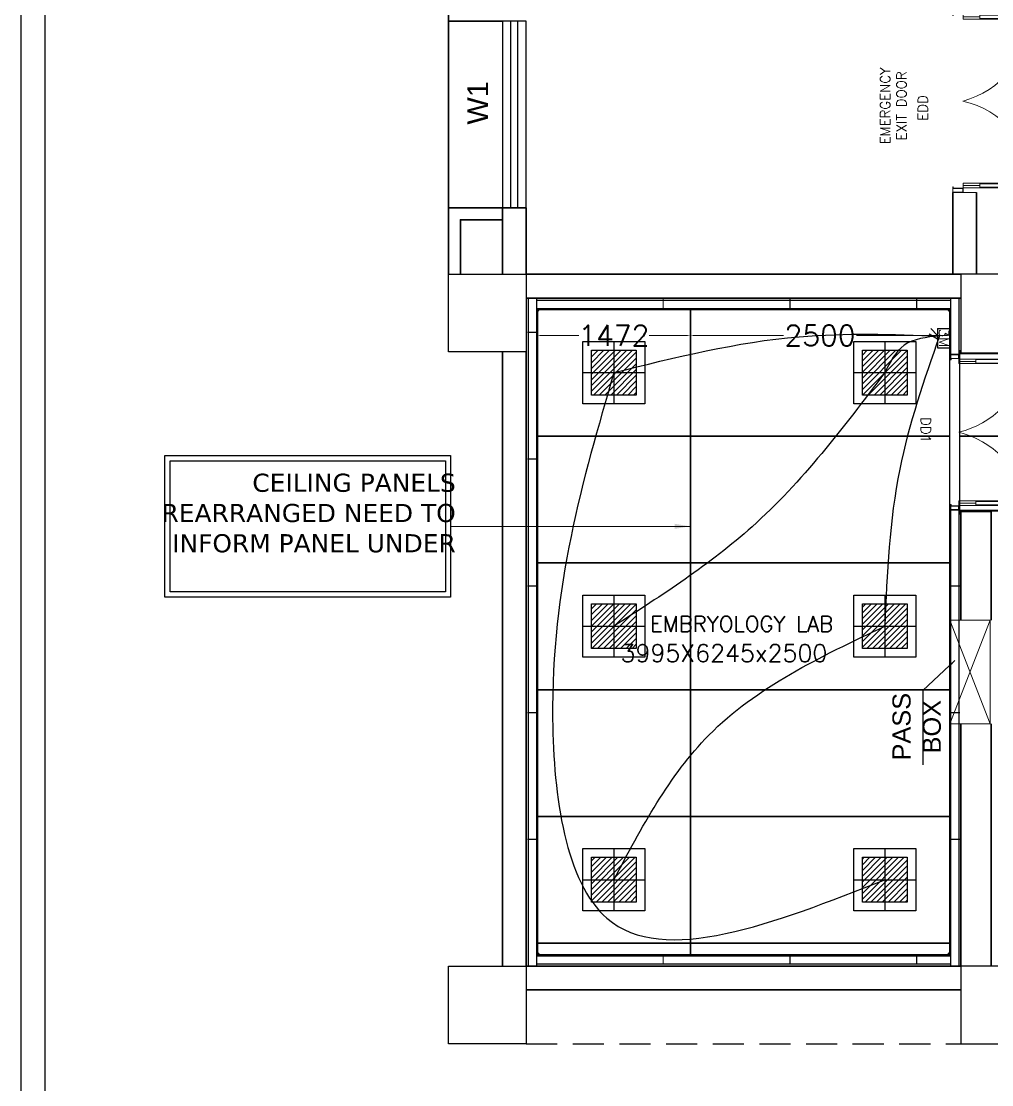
# Model space of a CAD drawing. Extents: x 3550807 to 4078732, y -628171 to -515859.
# Drawn here: x 3604456 to 3613820, y -539549 to -529289 of the extents above; entities that cross this region are included whole.
import ezdxf
from ezdxf.enums import TextEntityAlignment as Align

# ---------------------------------------------------------------- set-up
doc = ezdxf.new("R2010")
doc.units = 0
doc.header["$LTSCALE"] = 6
doc.header["$MEASUREMENT"] = 0
doc.linetypes.add('HIDDEN', pattern=[0.375, 0.25, -0.125])
doc.layers.get('0').update_dxf_attribs({"linetype": 'CONTINUOUS'})
doc.layers.get('Defpoints').update_dxf_attribs({"linetype": 'CONTINUOUS'})
for name, color, linetype, lineweight in [('0 Room description', 6, 'CONTINUOUS', 5), ('0 Room Dimensions', 7, 'CONTINUOUS', 0), ('1200 Door', 144, 'CONTINUOUS', 5), ('Ahlada 50mm Ceiling Panels', 191, 'CONTINUOUS', 0), ('Ahlada Coving', 3, 'CONTINUOUS', 0), ('C-Section', 3, 'CONTINUOUS', 9), ('Double Leaf Door', 4, 'CONTINUOUS', 18), ('Partition-80WP', 7, 'CONTINUOUS', 5), ('WALL', 10, 'CONTINUOUS', 35), ('WIN', 151, 'CONTINUOUS', 9)]:
    doc.layers.add(name, color=color, linetype=linetype, lineweight=lineweight)
for name, color, linetype in [('80 mm Wall', 5, 'CONTINUOUS'), ('Chajja', 7, 'CONTINUOUS'), ('COL', 5, 'CONTINUOUS'), ('DIM', 7, 'CONTINUOUS'), ('ELE-3M UPS P.SB', 3, 'CONTINUOUS'), ('JOINERY', 7, 'CONTINUOUS'), ('MEP_HVAC_TEXT', 7, 'CONTINUOUS'), ('walls', 1, 'CONTINUOUS'), ('Window', 161, 'CONTINUOUS')]:
    doc.layers.add(name, color=color, linetype=linetype)
doc.layers.add('ELE-42W EMERGENCY DOWN LIGHT', color=7, linetype='CONTINUOUS', true_color=0x608ec6)
doc.layers.add('ELE-LIGHTING WIRING', color=7, linetype='CONTINUOUS', true_color=0x63d7b6)
doc.styles.add('ARIAL', font='arial.ttf')
doc.styles.add('ROMANS', font='romans.shx')
doc.styles.add('SIMPLEX', font='SIMPLEX')
doc.styles.get("Standard").update_dxf_attribs({"font": 'SIMPLEX'})
doc.styles.add('VERDANA', font='verdana.ttf')
doc.dimstyles.new('AEPL1', dxfattribs={"dimtxt": 100, "dimasz": 25, "dimexe": 1.25, "dimexo": 50, "dimtad": 0, "dimdec": 0, "dimtxsty": 'ROMANS', "dimcen": 2.5, "dimclrd": 250, "dimclre": 250, "dimadec": 0, "dimazin": 0, "dimtfac": 1, "dimtdec": 0, "dimtmove": 0, "dimatfit": 3, "dimfxl": 0, "dimlwd": 0, "dimlwe": 0, "dimarcsym": 0})
doc.dimstyles.new('TEXT', dxfattribs={"dimscale": 0, "dimtxt": 500, "dimasz": 100, "dimexe": 75, "dimexo": 100, "dimgap": 50, "dimtad": 0, "dimdec": 0, "dimzin": 0, "dimdsep": 46, "dimtxsty": 'ARIAL', "dimblk": 'OBLIQUE', "dimcen": 0.09, "dimdle": 100, "dimclrd": 256, "dimclre": 256, "dimclrt": 6, "dimadec": 0, "dimazin": 0, "dimtfac": 1, "dimtdec": 0, "dimtofl": 0, "dimtmove": 2, "dimatfit": 3, "dimfxl": 0, "dimfrac": 2, "dimtolj": 1, "dimtzin": 0, "dimarcsym": 0})

# ---------------------------------------------------------------- blocks, each defined once
blk = doc.blocks.new('_Oblique')
at = {"color": 0, "linetype": 'ByBlock', "lineweight": -2}
blk.add_line((-0.5, -0.5), (0.5, 0.5), dxfattribs=at)
blk = doc.blocks.new('1500x80')
at = {"layer": 'Double Leaf Door'}
for points in [[(99336, -25418), (99341, -25418), (99341, -25121), (99336, -25121)], [(99380, -25121), (99375, -25121), (99375, -25418), (99380, -25418)], [(100704, -25121), (100709, -25121), (100709, -25418), (100704, -25418)], [(100748, -25418), (100743, -25418), (100743, -25121), (100748, -25121)]]:
    blk.add_hatch(color=6, dxfattribs=at).paths.add_polyline_path(points)
at = {"layer": 'Double Leaf Door', "color": 8}
for p, q in [((99336, -25582), (99336, -24928)), ((99336, -24928), (99380, -24928)), ((99358, -25121), (99358, -24928)), ((99380, -24928), (99380, -25582)), ((100748, -24928), (100704, -24928)), ((100704, -24928), (100704, -25582)), ((100726, -25121), (100726, -24928)), ((100748, -25582), (100748, -24928)), ((99322, -24985), (99322, -25003)), ((99336, -24983), (99324, -24983)), ((99324, -25005), (99336, -25005)), ((99336, -24983), (99336, -25005)), ((100748, -24983), (100760, -24983)), ((100748, -24983), (100748, -25005)), ((100760, -25005), (100748, -25005)), ((100762, -24985), (100762, -25003)), ((99358, -25582), (99358, -25418)), ((100726, -25582), (100726, -25418)), ((99292, -25582), (99292, -25662)), ((99332, -25582), (99292, -25582)), ((99294, -25584), (99294, -25660)), ((99330, -25584), (99294, -25584)), ((99330, -25659), (99330, -25584)), ((99332, -25657), (99332, -25582)), ((99380, -25582), (99336, -25582)), ((100704, -25582), (100748, -25582)), ((100752, -25657), (100752, -25582)), ((100752, -25582), (100792, -25582)), ((100754, -25659), (100754, -25584)), ((100754, -25584), (100790, -25584)), ((100790, -25584), (100790, -25660)), ((100792, -25582), (100792, -25662)), ((99292, -25662), (99332, -25662)), ((99294, -25660), (99332, -25660)), ((99342, -25659), (99330, -25659)), ((99344, -25657), (99332, -25657)), ((99332, -25660), (99342, -25660)), ((99332, -25662), (99344, -25662)), ((99342, -25660), (99342, -25659)), ((99344, -25662), (99344, -25657)), ((100740, -25662), (100740, -25657)), ((100740, -25657), (100752, -25657)), ((100752, -25662), (100740, -25662)), ((100742, -25660), (100742, -25659)), ((100742, -25659), (100754, -25659)), ((100752, -25660), (100742, -25660)), ((100790, -25660), (100752, -25660)), ((100792, -25662), (100752, -25662))]:
    blk.add_line(p, q, dxfattribs=at)
at = {"layer": 'Double Leaf Door', "color": 6}
for p, q in [((99380, -25121), (99336, -25121)), ((99336, -25121), (99336, -25418)), ((99341, -25418), (99341, -25121)), ((99375, -25418), (99375, -25121)), ((99380, -25418), (99380, -25121)), ((100704, -25418), (100704, -25121)), ((100704, -25121), (100748, -25121)), ((100709, -25418), (100709, -25121)), ((100743, -25418), (100743, -25121)), ((100748, -25121), (100748, -25418)), ((99336, -25418), (99380, -25418)), ((100748, -25418), (100704, -25418))]:
    blk.add_line(p, q, dxfattribs=at)
at = {"layer": 'Double Leaf Door', "color": 6, "ltscale": 100}
for p, q in [((99375, -25121), (99375, -25418)), ((100709, -25121), (100709, -25418))]:
    blk.add_line(p, q, dxfattribs=at)
at = {"layer": 'Double Leaf Door', "color": 6}
for points in [[(99336, -25121), (99336, -25418), (99341, -25418), (99341, -25121), (99336, -25121)], [(99380, -25121), (99380, -25418), (99375, -25418), (99375, -25121), (99380, -25121)], [(100704, -25121), (100704, -25418), (100709, -25418), (100709, -25121), (100704, -25121)], [(100748, -25121), (100748, -25418), (100743, -25418), (100743, -25121), (100748, -25121)]]:
    blk.add_lwpolyline(points, dxfattribs=at)
at = {"layer": 'Double Leaf Door', "ltscale": 5000}
for points in [[(99336, -25121), (99336, -25418), (99341, -25418), (99341, -25121), (99336, -25121)], [(100748, -25121), (100748, -25418), (100743, -25418), (100743, -25121), (100748, -25121)]]:
    blk.add_lwpolyline(points, dxfattribs=at)
at = {"layer": 'Double Leaf Door', "color": 8}
for centre, radius, start, end in [((99176, -25796), 892, 13.906, 76.7864), ((100908, -25796), 892, 103.2136, 166.094), ((99322, -24994), 3.72, 90, 270), ((99324, -24985), 1.98, 90, 180), ((99324, -25003), 1.98, 180, 270), ((100760, -24985), 1.98, 0, 90), ((100760, -25003), 1.98, 270, 0), ((100762, -24994), 3.72, 270, 90)]:
    blk.add_arc(centre, radius, start, end, dxfattribs=at)
blk = doc.blocks.new('1800x100')
at = {"layer": 'Double Leaf Door'}
for points in [[(101628, -31395), (101633, -31395), (101633, -31098), (101628, -31098)], [(101672, -31098), (101667, -31098), (101667, -31395), (101672, -31395)], [(103256, -31098), (103261, -31098), (103261, -31395), (103256, -31395)], [(103300, -31395), (103295, -31395), (103295, -31098), (103300, -31098)]]:
    blk.add_hatch(color=6, dxfattribs=at).paths.add_polyline_path(points)
at = {"layer": 'Double Leaf Door', "color": 8}
for p, q in [((101613, -30962), (101613, -30980)), ((101628, -30960), (101615, -30960)), ((101615, -30982), (101628, -30982)), ((101628, -31558), (101628, -30904)), ((101628, -30904), (101672, -30904)), ((101628, -30960), (101628, -30982)), ((101650, -31098), (101650, -30904)), ((101672, -30904), (101672, -31558)), ((103300, -30904), (103256, -30904)), ((103256, -30904), (103256, -31558)), ((103278, -31098), (103278, -30904)), ((103300, -31558), (103300, -30904)), ((103300, -30960), (103312, -30960)), ((103300, -30960), (103300, -30982)), ((103312, -30982), (103300, -30982)), ((103314, -30962), (103314, -30980)), ((101650, -31558), (101650, -31395)), ((103278, -31558), (103278, -31395)), ((101584, -31558), (101584, -31658)), ((101624, -31558), (101584, -31558)), ((101586, -31560), (101586, -31656)), ((101622, -31560), (101586, -31560)), ((101622, -31655), (101622, -31560)), ((101624, -31654), (101624, -31558)), ((101672, -31558), (101628, -31558)), ((103256, -31558), (103300, -31558)), ((103304, -31654), (103304, -31558)), ((103304, -31558), (103344, -31558)), ((103306, -31655), (103306, -31560)), ((103306, -31560), (103342, -31560)), ((103342, -31560), (103342, -31656)), ((103344, -31558), (103344, -31658)), ((101584, -31658), (101624, -31658)), ((101586, -31656), (101624, -31656)), ((101634, -31655), (101622, -31655)), ((101636, -31654), (101624, -31654)), ((101624, -31656), (101634, -31656)), ((101624, -31658), (101636, -31658)), ((101634, -31656), (101634, -31655)), ((101636, -31658), (101636, -31654)), ((103292, -31658), (103292, -31654)), ((103292, -31654), (103304, -31654)), ((103304, -31658), (103292, -31658)), ((103294, -31656), (103294, -31655)), ((103294, -31655), (103306, -31655)), ((103304, -31656), (103294, -31656)), ((103342, -31656), (103304, -31656)), ((103344, -31658), (103304, -31658))]:
    blk.add_line(p, q, dxfattribs=at)
at = {"layer": 'Double Leaf Door', "color": 6}
for p, q in [((101672, -31098), (101628, -31098)), ((101628, -31098), (101628, -31395)), ((101633, -31395), (101633, -31098)), ((101667, -31395), (101667, -31098)), ((101672, -31395), (101672, -31098)), ((103256, -31395), (103256, -31098)), ((103256, -31098), (103300, -31098)), ((103261, -31395), (103261, -31098)), ((103295, -31395), (103295, -31098)), ((103300, -31098), (103300, -31395)), ((101628, -31395), (101672, -31395)), ((103300, -31395), (103256, -31395))]:
    blk.add_line(p, q, dxfattribs=at)
at = {"layer": 'Double Leaf Door', "color": 6, "ltscale": 100}
for p, q in [((101667, -31098), (101667, -31395)), ((103261, -31098), (103261, -31395))]:
    blk.add_line(p, q, dxfattribs=at)
at = {"layer": 'Double Leaf Door', "color": 6}
for points in [[(101628, -31098), (101628, -31395), (101633, -31395), (101633, -31098), (101628, -31098)], [(101672, -31098), (101672, -31395), (101667, -31395), (101667, -31098), (101672, -31098)], [(103256, -31098), (103256, -31395), (103261, -31395), (103261, -31098), (103256, -31098)], [(103300, -31098), (103300, -31395), (103295, -31395), (103295, -31098), (103300, -31098)]]:
    blk.add_lwpolyline(points, dxfattribs=at)
at = {"layer": 'Double Leaf Door', "ltscale": 5000}
for points in [[(101628, -31098), (101628, -31395), (101633, -31395), (101633, -31098), (101628, -31098)], [(103300, -31098), (103300, -31395), (103295, -31395), (103295, -31098), (103300, -31098)]]:
    blk.add_lwpolyline(points, dxfattribs=at)
at = {"layer": 'Double Leaf Door', "color": 8}
for centre, radius, start, end in [((101613, -30971), 3.72, 90, 270), ((101615, -30962), 1.98, 90, 180), ((101615, -30980), 1.98, 180, 270), ((101602, -31796), 894, 15.3848, 85.5115), ((103269, -31727), 822, 90.8957, 168.2081), ((103312, -30962), 1.98, 0, 90), ((103312, -30980), 1.98, 270, 0), ((103314, -30971), 3.72, 270, 90)]:
    blk.add_arc(centre, radius, start, end, dxfattribs=at)
blk = doc.blocks.new('A010004 Mezz.F. Layout Plan$0$b & c')
at = {"layer": 'Ahlada Coving', "color": 3}
for p, q in [((-4.1, 40.9), (-5.7, 42.5)), ((-2.7, 7.8), (-3.7, 7.8)), ((-3.7, 7.8), (-2.7, 6)), ((4.9, 15.3), (-2.7, 7.8)), ((-2.7, 6), (5.7, 14.4)), ((8.7, 11.4), (0.3, 3)), ((0.3, 3), (2.1, 2)), ((2.1, 3), (9.7, 10.6)), ((2.1, 2), (2.1, 3)), ((36.9, 0), (35.3, 1.6))]:
    blk.add_line(p, q, dxfattribs=at)
blk.add_lwpolyline([(-5.7, 30.7), (-5.7, 5.7), (0, 0), (25, 0), (22.8, 1.5), (13.2, 1.5), (3.6, 4.5), (3.6, 1.5), (0.6, 1.5), (-4.2, 6.3), (-4.2, 9.3), (-1.2, 9.3), (-4.2, 18.9), (-4.2, 28.4), (-5.7, 30.7)], dxfattribs=at)
for radius, start, end in [(44, 181.95475, 220.59761), (42.5, 184.1661, 265.90598), (44, 222.22858, 227.77458), (44, 229.40556, 268.11195)]:
    blk.add_arc((38.3, 44), radius, start, end, dxfattribs=at)
blk = doc.blocks.new('C-Section 30x51x30')
at = {"layer": 'C-Section', "ltscale": 0.1}
for p, q in [((-2169654, 1002325), (-2169653, 1002325)), ((-2169654, 1002294), (-2169654, 1002325)), ((-2169653, 1002325), (-2169653, 1002295)), ((-2168750, 1002295), (-2168750, 1002325)), ((-2168750, 1002325), (-2168749, 1002325)), ((-2168749, 1002325), (-2168749, 1002294)), ((-2168749, 1002294), (-2169654, 1002294)), ((-2169653, 1002295), (-2168750, 1002295))]:
    blk.add_line(p, q, dxfattribs=at)
blk = doc.blocks.new('C SECTION')
at = {"layer": 'C-Section'}
for p, q in [((3564373, -608564), (3564778, -608564)), ((3564373, -608564), (3564373, -608595)), ((3564373, -608595), (3564374, -608595)), ((3564374, -608565), (3564777, -608565)), ((3564374, -608565), (3564374, -608595)), ((3564777, -608565), (3564777, -608595)), ((3564777, -608595), (3564778, -608595)), ((3564778, -608564), (3564778, -608595))]:
    blk.add_line(p, q, dxfattribs=at)
blk = doc.blocks.new('*D168')
at = {"color": 250, "linetype": 'ByBlock', "lineweight": 0, "transparency": 16777216}
for p, q in [((-27435, 5513), (-27435, 5561)), ((-25963, 5513), (-25963, 5561))]:
    blk.add_line(p, q, dxfattribs=at)
at = {"color": 8, "linetype": 'ByBlock', "lineweight": 0, "transparency": 16777216}
for p, q in [((-27410, 5563), (-27038, 5563)), ((-25988, 5563), (-26360, 5563))]:
    blk.add_line(p, q, dxfattribs=at)
at = {"color": 8, "linetype": 'ByBlock', "transparency": 16777216}
for points in [[(-27410, 5567), (-27410, 5558), (-27435, 5563)], [(-25988, 5567), (-25988, 5558), (-25963, 5563)]]:
    blk.add_solid(points, dxfattribs=at)
at = {"layer": 'Defpoints', "color": 0, "linetype": 'ByBlock', "transparency": 16777216}
for p in [(-27435, 5563), (-25963, 5563), (-25963, 5563)]:
    blk.add_point(p, dxfattribs=at)
at = {"color": 0, "linetype": 'ByBlock', "transparency": 16777216, "insert": (-26699, 5563), "char_height": 100, "attachment_point": 5, "style": 'ROMANS'}
blk.add_mtext('{\\H2x;1472}', dxfattribs=at)
blk = doc.blocks.new('*D169')
at = {"color": 250, "linetype": 'ByBlock', "lineweight": 0, "transparency": 16777216}
for p, q in [((-25960, 5613), (-25960, 5564)), ((-23460, 5613), (-23460, 5564))]:
    blk.add_line(p, q, dxfattribs=at)
at = {"color": 8, "linetype": 'ByBlock', "lineweight": 0, "transparency": 16777216}
for p, q in [((-25935, 5563), (-25063, 5563)), ((-23485, 5563), (-24357, 5563))]:
    blk.add_line(p, q, dxfattribs=at)
at = {"color": 8, "linetype": 'ByBlock', "transparency": 16777216}
for points in [[(-25935, 5567), (-25935, 5559), (-25960, 5563)], [(-23485, 5567), (-23485, 5559), (-23460, 5563)]]:
    blk.add_solid(points, dxfattribs=at)
at = {"layer": 'Defpoints', "color": 0, "linetype": 'ByBlock', "transparency": 16777216}
for p in [(-25960, 5563), (-23460, 5563), (-23460, 5563)]:
    blk.add_point(p, dxfattribs=at)
at = {"color": 0, "linetype": 'ByBlock', "transparency": 16777216, "insert": (-24710, 5563), "char_height": 100, "attachment_point": 5, "style": 'ROMANS'}
blk.add_mtext('{\\H2x;2500}', dxfattribs=at)
blk = doc.blocks.new('54W EME')
at = {"layer": 'ELE-42W EMERGENCY DOWN LIGHT'}
h = blk.add_hatch(dxfattribs=at)
h.set_pattern_fill('ANSI31', color=8, scale=312.5, style=0)
h.paths.add_polyline_path([(-216, -216), (-216, 216), (216, 216), (216, -216)])
for p, q in [((0, 300), (0, -300)), ((-300, 0), (300, 0))]:
    blk.add_line(p, q, dxfattribs=at)
for points in [[(-300, -300), (-300, 300), (300, 300), (300, -300)], [(-216, -216), (-216, 216), (216, 216), (216, -216)]]:
    blk.add_lwpolyline(points, close=True, dxfattribs=at)
blk = doc.blocks.new('3M UPS SB')
at = {"layer": 'ELE-3M UPS P.SB', "color": 3}
for p, q in [((-134, 160), (-69, 265)), ((-240, 160), (-240, 0)), ((0, 160), (-240, 160)), ((-88, 160), (-3, 245)), ((0, 160), (0, 0))]:
    blk.add_line(p, q, dxfattribs=at)
blk.add_text('3M', height=120, rotation=180, dxfattribs=at).set_placement((-6, 143))
blk = doc.blocks.new('1232')
at = {"layer": '80 mm Wall', "ltscale": 500}
for p, q in [((-27525, 5925.2), (-27525, -519.8)), ((-27445, 5925.2), (-27445, -519.8)), ((-27445, 5905.2), (-23450, 5905.2)), ((-23450, 5925.2), (-23450, 5380.2)), ((-23370, 5925.2), (-23370, 5380.2)), ((-27445, 5825.2), (-23450, 5825.2)), ((-23450, 3880.2), (-23450, -519.8)), ((-23370, 3880.2), (-23370, -519.8)), ((-27445, -419.8), (-23450, -419.8)), ((-27445, -499.8), (-23450, -499.8))]:
    blk.add_line(p, q, dxfattribs=at)
at = {"layer": '80 mm Wall', "color": 8, "ltscale": 500}
for p, q in [((-23370, 5380.2), (-23450, 5380.2)), ((-23370, 3880.2), (-23450, 3880.2))]:
    blk.add_line(p, q, dxfattribs=at)
at = {"layer": 'Ahlada 50mm Ceiling Panels', "linetype": 'ByBlock', "lineweight": -2}
for p, q in [((-27435, 5815.2), (-23460, 5815.2)), ((-27435, 5815.2), (-27435, -409.8)), ((-25963, 5815.2), (-25963, -409.8)), ((-25960, 5815.2), (-25960, -409.8)), ((-23460, 5815.2), (-23460, -409.8)), ((-22450, 5385.2), (-23360, 5385.2)), ((-27435, 4595.2), (-23460, 4595.2)), ((-27435, 4592.2), (-23460, 4592.2)), ((-23360, 4595.2), (-19260, 4595.2)), ((-23360, 4592.2), (-19260, 4592.2)), ((-27435, 3372.2), (-23460, 3372.2)), ((-27435, 3369.2), (-23460, 3369.2)), ((-27435, 2149.2), (-23460, 2149.2)), ((-27435, 2146.2), (-23460, 2146.2)), ((-27435, 926.2), (-23460, 926.2)), ((-27435, 923.2), (-23460, 923.2)), ((-27435, -296.8), (-23460, -296.8)), ((-27435, -299.8), (-23460, -299.8)), ((-27435, -409.8), (-23460, -409.8))]:
    blk.add_line(p, q, dxfattribs=at)
at = {"layer": 'Ahlada 50mm Ceiling Panels', "color": 8, "linetype": 'ByBlock', "lineweight": -2}
for p, q in [((-23360, 3875.2), (-23360, 5385.2)), ((-22950, 3875.2), (-23360, 3875.2))]:
    blk.add_line(p, q, dxfattribs=at)
at = {"layer": 'Chajja', "color": 8, "linetype": 'HIDDEN', "ltscale": 200}
blk.add_line((-27545, -1269.8), (-5030, -1269.8), dxfattribs=at)
at = {"layer": 'COL', "color": 8}
for points in [[(-28295, 6155.2), (-27545, 6155.2), (-27545, 5405.2), (-28295, 5405.2)], [(-28295, -519.8), (-27545, -519.8), (-27545, -1269.8), (-28295, -1269.8)], [(-23350, -1269.8), (-22680, -1269.8), (-22680, -519.8), (-23350, -519.8)]]:
    blk.add_lwpolyline(points, close=True, dxfattribs=at)
at = {"layer": 'COL'}
blk.add_lwpolyline([(-23350, 5395.2), (-22560, 5395.2), (-22560, 6155.2), (-23350, 6155.2)], close=True, dxfattribs=at)
at = {"layer": 'Partition-80WP', "ltscale": 0.5}
for p, q in [((-26225, 5915.1, -92016.4), (-26225, 5819.8, -92016.4)), ((-26222, 5915.1, -92016.4), (-26222, 5819.8, -92016.4)), ((-25002, 5915.1, -92016.4), (-25002, 5819.8, -92016.4)), ((-24999, 5915.1, -92016.4), (-24999, 5819.8, -92016.4)), ((-23779, 5915.1, -92016.4), (-23779, 5819.8, -92016.4)), ((-23776, 5915.1, -92016.4), (-23776, 5819.8, -92016.4)), ((-27436, 5595.3, -92016.4), (-27531.3, 5595.3, -92016.4)), ((-27436, 5592.3, -92016.4), (-27531.3, 5592.3, -92016.4)), ((-27436, 4372.3, -92016.4), (-27531.3, 4372.3, -92016.4)), ((-27436, 4369.3, -92016.4), (-27531.3, 4369.3, -92016.4)), ((-27436, 3149.3, -92016.4), (-27531.3, 3149.3, -92016.4)), ((-27436, 3146.3, -92016.4), (-27531.3, 3146.3, -92016.4)), ((-23361, 3149.3, -92016.4), (-23456.3, 3149.3, -92016.4)), ((-23361, 3146.3, -92016.4), (-23456.3, 3146.3, -92016.4)), ((-27436, 1926.3, -92016.4), (-27531.3, 1926.3, -92016.4)), ((-27436, 1923.3, -92016.4), (-27531.3, 1923.3, -92016.4)), ((-23361, 1926.3, -92016.4), (-23456.3, 1926.3, -92016.4)), ((-23361, 1923.3, -92016.4), (-23456.3, 1923.3, -92016.4)), ((-27436, 703.3, -92016.4), (-27531.3, 703.3, -92016.4)), ((-27436, 700.3, -92016.4), (-27531.3, 700.3, -92016.4)), ((-23361, 703.3, -92016.4), (-23456.3, 703.3, -92016.4)), ((-23361, 700.3, -92016.4), (-23456.3, 700.3, -92016.4)), ((-26225, -409.9, -92016.4), (-26225, -505.2, -92016.4)), ((-26222, -409.9, -92016.4), (-26222, -505.2, -92016.4)), ((-25002, -409.9, -92016.4), (-25002, -505.2, -92016.4)), ((-24999, -409.9, -92016.4), (-24999, -505.2, -92016.4)), ((-23779, -409.9, -92016.4), (-23779, -505.2, -92016.4)), ((-23776, -409.9, -92016.4), (-23776, -505.2, -92016.4))]:
    blk.add_line(p, q, dxfattribs=at)
at = {"layer": 'Partition-80WP', "color": 8, "ltscale": 0.5}
for p, q in [((-23361, 5383.2), (-23456.3, 5383.2)), ((-23361, 5380.2), (-23456.3, 5380.2)), ((-23361, 3880.2), (-23456.3, 3880.2)), ((-23361, 3877.2), (-23456.3, 3877.2))]:
    blk.add_line(p, q, dxfattribs=at)
at = {"layer": 'WALL', "color": 8, "linetype": 'ByBlock'}
for p, q in [((-28295, 8595.2), (-28295, 6795.2)), ((-23430, 6155.2), (-23430, 6944.7)), ((-23200, 6155.2), (-23200, 6944.7)), ((-27775, 6795.2), (-27775, 6155.2)), ((-27545, 6795.2), (-27545, 6155.2)), ((-27545, 6155.2), (-23350, 6155.2)), ((-27545, 5925.2), (-23350, 5925.2)), ((-27775, 5405.2), (-27775, -519.8)), ((-27775, 5405.2), (-27775, -519.8)), ((-27545, 5405.2), (-27545, -519.8)), ((-27545, 5405.2), (-27545, -519.8)), ((-23350, 3865.2), (-23350, 2817.7)), ((-23350, 3865.2), (-23060, 3865.2)), ((-23060, 3865.2), (-23060, 2817.7)), ((-23350, 1817.7), (-23350, -519.8)), ((-23060, 1817.7), (-23060, -519.8)), ((-27545, -519.8), (-23350, -519.8)), ((-27545, -749.8), (-23350, -749.8))]:
    blk.add_line(p, q, dxfattribs=at)
at = {"layer": 'WALL', "color": 8, "lineweight": 0}
blk.add_line((-23430, 6944.7), (-23200, 6944.7), dxfattribs=at)
at = {"layer": 'WALL', "color": 8, "linetype": 'ByBlock'}
for points in [[(-28295, 9195.2), (-28295, 8595.2), (-27775, 8595.2)], [(-28295, 6155.2), (-28295, 6795.2), (-27775, 6795.2)], [(-28180, 6155.2), (-28180, 6680.2), (-27775, 6680.2)]]:
    blk.add_lwpolyline(points, dxfattribs=at)
at = {"layer": 'walls', "color": 8, "linetype": 'Continuous'}
blk.add_line((-27545, 6795.2), (-27775, 6795.2), dxfattribs=at)
at = {"layer": 'WIN', "color": 8, "linetype": 'Continuous'}
for p, q in [((-23067.5, 1817.7), (-23457.5, 2817.7)), ((-23457.5, 1817.7), (-23067.5, 2817.7))]:
    blk.add_line(p, q, dxfattribs=at)
at = {"layer": 'WIN', "linetype": 'Continuous'}
blk.add_lwpolyline([(-23457.5, 1817.7), (-23067.5, 1817.7), (-23067.5, 2817.7), (-23457.5, 2817.7)], close=True, dxfattribs=at)
at = {"layer": 'Window', "color": 8, "linetype": 'Continuous', "elevation": 0}
for points in [[(-27775, 6795.2), (-27545, 6795.2), (-27545, 8595.2), (-27775, 8595.2)], [(-27695, 6795.2), (-27625, 6795.2), (-27625, 8595.2), (-27695, 8595.2)]]:
    blk.add_lwpolyline(points, close=True, dxfattribs=at)
at = {"layer": 'Ahlada Coving', "ltscale": 500, "yscale": 1.418185559101401, "zscale": 1.418185559101401, "rotation": 180}
for p, xscale in [((-27437, 5825.2), -1.418185559101401), ((-23458, 5825.2), 1.418185559101401)]:
    blk.add_blockref('A010004 Mezz.F. Layout Plan$0$b & c', p, dxfattribs=dict(at, xscale=xscale))
at = {"layer": 'Ahlada Coving', "ltscale": 500, "yscale": 1.418185559101401, "zscale": 1.418185559101401}
for p, xscale in [((-27437, -419.8), 1.418185559101401), ((-23458, -419.8), -1.418185559101401)]:
    blk.add_blockref('A010004 Mezz.F. Layout Plan$0$b & c', p, dxfattribs=dict(at, xscale=xscale))
at = {"layer": 'C-Section'}
blk.add_blockref('C-Section 30x51x30', (2146291.6, -996902.9), dxfattribs=at)
at = {"layer": 'C-Section', "color": 8}
blk.add_blockref('C SECTION', (-3587736, 612433.4), dxfattribs=at)
at = {"layer": 'Double Leaf Door', "color": 8, "rotation": 270}
for name, p in [('1800x100', (8228.5, 110288.4)), ('1500x80', (2211.8, 104672.2))]:
    blk.add_blockref(name, p, dxfattribs=at)
at = {"layer": '0 Room description', "color": 8, "style": 'SIMPLEX'}
blk.add_text('EMBRYOLOGY LAB', height=150, dxfattribs=at).set_placement((-25465.6, 2781.1, -1610551), align=Align.MIDDLE)
at = {"layer": '0 Room Dimensions', "color": 8, "lineweight": 0, "style": 'SIMPLEX'}
blk.add_text('3995X6245x2500', height=168, dxfattribs=at).set_placement((-26634.1, 2414.4, 241159.2))
at = {"layer": '1200 Door', "color": 8, "linetype": 'ByBlock', "style": 'ROMANS'}
for s, rotation, p in [('EDD', 90, (-23671.1, 7636.1, -35804.4)), ('DD1', 270, (-23736.3, 4777, -35804.4))]:
    blk.add_text(s, height=94.18, rotation=rotation, dxfattribs=at).set_placement(p)
at = {"layer": '1200 Door', "color": 8, "linetype": 'ByBlock', "insert": (-24002.7, 7747), "char_height": 94.18, "width": 1944.789, "attachment_point": 5, "rotation": 90, "style": 'ROMANS'}
blk.add_mtext(' EMERGENCY\\P EXIT DOOR', dxfattribs=at)
at = {"layer": 'DIM', "color": 8, "linetype": 'Continuous', "insert": (-23776.4, 1789.5, -101230.8), "char_height": 175, "width": 1149.25, "attachment_point": 5, "rotation": 90, "style": 'ARIAL'}
blk.add_mtext('PASS BOX', dxfattribs=at)
at = {"layer": 'JOINERY', "color": 8, "style": 'ARIAL', "width": 1}
blk.add_text('W1', height=200, rotation=90, dxfattribs=at).set_placement((-27912.6, 7598.4))
at = {"color": 8, "linetype": 'ByBlock'}
for base, p1, p2, picture, middle in [((-25963, 5562.6), (-27435, 5563.1), (-25963, 5563.1), '*D168', (-26699, 5562.6)), ((-23460, 5563.1), (-25960, 5563.1), (-23460, 5562.6), '*D169', (-24710, 5563.1))]:
    dim = blk.add_linear_dim(base=base, p1=p1, p2=p2, text='{\\H2x;<>}', dimstyle='AEPL1', override={"dimclrd": 8, "dimtmove": 1}, dxfattribs=at)
    dim.commit()
    dim.dimension.update_dxf_attribs({"geometry": picture, "text_midpoint": middle})
at = {"layer": 'WIN', "color": 8, "linetype": 'Continuous'}
blk.add_leader([(-23407.6, 2426.5, -101230.8), (-23719.1, 2138, -101230.8), (-23719.1, 1420.2, -101230.8)], dimstyle='TEXT', override={"dimscale": 1, "dimtxt": 200, "dimasz": 50, "dimfxl": 0.18}, dxfattribs=at)

msp = doc.modelspace()

# ---------------------------------------------------------------- linework, layer by layer
for points in [[(3649537.2, -519387.1), (3649537.2, -551398.5), (3604456, -551398.5), (3604456, -519387.1)], [(3649305.4, -519618.9), (3649305.4, -551166.7), (3604687.8, -551166.7), (3604687.8, -519618.9)]]:
    msp.add_lwpolyline(points, close=True)
at = {"linetype": 'ByBlock'}
for points in [[(3605842.1, -533478.8), (3608598, -533478.8), (3608598, -534844.4), (3605842.1, -534844.4)], [(3605892.1, -533528.8), (3608548, -533528.8), (3608548, -534794.4), (3605892.1, -534794.4)]]:
    msp.add_lwpolyline(points, close=True, dxfattribs=at)
at = {"layer": 'ELE-LIGHTING WIRING', "color": 254, "linetype": 'ByBlock', "true_color": 0xdebad0}
for points in [[(3610174, -532678.8), (3611962.4, -532331.9), (3613315.8, -532324.6)], [(3613315.8, -532324.6), (3612975.2, -532413.8), (3612788, -532678.8)], [(3613315.8, -532324.6), (3612931.6, -533611.4), (3612788, -535124.8)], [(3610174, -532678.8), (3609583, -536020.4), (3610107.2, -537943.4), (3612788, -537570.8)], [(3612788, -532678.8), (3611507, -534166.3), (3610174, -535124.8)], [(3610174, -537570.8), (3611090.5, -536175.9), (3612788, -535124.8)]]:
    msp.add_spline(points, degree=3, dxfattribs=at)

# ---------------------------------------------------------------- block references
at = {"linetype": 'ByBlock'}
msp.add_blockref('1232', (3636873, -537884), dxfattribs=at)
at = {"layer": 'ELE-3M UPS P.SB', "color": 6, "xscale": 0.7812500000005363, "yscale": 0.7812500000005363, "zscale": 0.7812500000005363, "rotation": 89.99999999999993}
msp.add_blockref('3M UPS SB', (3613423, -532252.1), dxfattribs=at)
at = {"layer": 'ELE-42W EMERGENCY DOWN LIGHT', "linetype": 'ByBlock'}
for p in [(3610174, -532678.8), (3612788, -532678.8), (3610174, -535124.8), (3612788, -535124.8), (3610174, -537570.8), (3612788, -537570.8)]:
    msp.add_blockref('54W EME', p, dxfattribs=at)

# ---------------------------------------------------------------- texts
at = {"layer": 'MEP_HVAC_TEXT', "color": 0, "linetype": 'ByBlock', "insert": (3608648.1, -533653.5, 0), "char_height": 175, "width": 2848.675, "attachment_point": 3, "rotation": 0.00688, "style": 'VERDANA'}
msp.add_mtext('{\\C1;CEILING PANELS REARRANGED NEED TO INFORM PANEL UNDER}', dxfattribs=at)

# ---------------------------------------------------------------- leaders
at = {"linetype": 'ByBlock'}
msp.add_leader([(3610910, -534161.6), (3608598, -534161.6)], dimstyle='AEPL1', override={"dimasz": 150, "dimgap": 0.625, "dimtad": 0, "dimclrd": 7}, dxfattribs=at)

doc.saveas('drawing.dxf')
